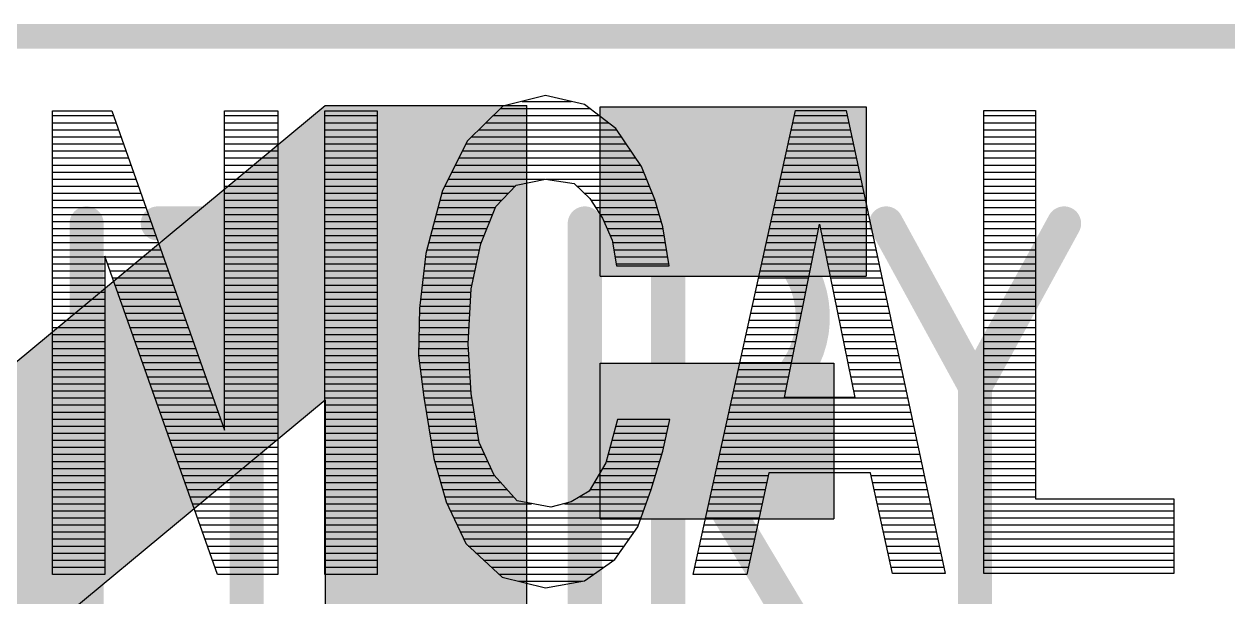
# Model space of a CAD drawing. Header units: inches. Extents: x 3739 to 4246, y 1221 to 1542.
# Drawn here: x 3909.34 to 3939.34, y 1241.76 to 1256.05 of the extents above; entities that cross this region are included whole.
import ezdxf

# ---------------------------------------------------------------- set-up
doc = ezdxf.new("R2010")
doc.units = ezdxf.units.IN
doc.header["$MEASUREMENT"] = 0
for name, color, linetype in [('WLogo Century', 7, 'Continuous'), ('WLogo RAE', 7, 'Continuous'), ('WLogoTSI', 7, 'Continuous')]:
    doc.layers.add(name, color=color, linetype=linetype)

# ---------------------------------------------------------------- blocks, each defined once
blk = doc.blocks.new('L-C')
at = {"const_width": 0.02764}
for points in [[(0.71658, 0.93818), (0.25583, 0.93818), (0.71658, 1.08217), (0.25583, 1.08217)], [(0.71658, 0.88059), (0.71658, 0.73661)], [(0.71658, 0.8086), (0.25583, 0.8086)], [(0.56478, 0.46765), (0.25583, 0.28316)], [(0.25583, 0.21925), (0.58489, 0.21925), (0.71658, 0.29124)], [(0.58489, 0.21925), (0.71658, 0.14725)]]:
    blk.add_lwpolyline(points, dxfattribs=at)
at = {"const_width": 0.01382}
for points in [[(0.71658, 0.9451, 1), (0.71658, 0.93127, 1)], [(0.71658, 0.8875, 1), (0.71658, 0.87368, 1)], [(0.71658, 0.74352, 1), (0.71658, 0.7297, 1)], [(0.71658, 0.68592, 1), (0.71658, 0.6721, 1)], [(0.71658, 0.54194, 1), (0.71658, 0.52812, 1)], [(0.71658, 0.29815, 1), (0.71658, 0.28433, 1)], [(0.71658, 0.15416, 1), (0.71658, 0.14034, 1)]]:
    blk.add_lwpolyline(points, format="xyb", close=True, dxfattribs=at)
at = {"const_width": 0.02764}
for points in [[(0.71658, 0.67901), (0.32058, 0.67901, 0.899385), (0.32058, 0.53503), (0.71658, 0.53503)], [(0.56142, 0.45958), (0.56478, 0.41537, 0.8541), (0.71658, 0.41537), (0.71658, 0.46765), (0.25583, 0.46765)]]:
    blk.add_lwpolyline(points, format="xyb", dxfattribs=at)
blk = doc.blocks.new('L-RAE')
for p, q in [((0.39031, 1.26541), (0.82035, 0.74717)), ((0.27715, 1.11466), (0.5821, 0.74717)), ((0.5821, 0.74717), (0.27715, 0.74717)), ((0.82035, 0.74717), (0.82035, 0.58402)), ((0.27715, 0.58402), (0.82035, 0.58402)), ((0.48572, 0.52465), (0.48572, 0.3354)), ((0.48572, 0.52465), (0.61179, 0.52465)), ((0.61179, 0.52465), (0.61179, 0.3354)), ((0.68224, 0.52465), (0.68224, 0.30942)), ((0.68224, 0.52465), (0.81943, 0.52465)), ((0.81943, 0.52465), (0.81943, 0.30942)), ((0.61179, 0.3354), (0.48572, 0.3354)), ((0.81943, 0.30942), (0.68224, 0.30942))]:
    blk.add_line(p, q)
for points in [[(0.39031, 1.26541), (0.27715, 1.11466), (0.82035, 0.74717), (0.5821, 0.74717)], [(0.82035, 0.74717), (0.82035, 0.58402), (0.27715, 0.74717), (0.27715, 0.58402)], [(0.61179, 0.52465), (0.48572, 0.52465), (0.61179, 0.3354), (0.48572, 0.3354)], [(0.81943, 0.52465), (0.68224, 0.52465), (0.81943, 0.30942), (0.68224, 0.30942)]]:
    blk.add_solid(points)
blk = doc.blocks.new('*X10')
at = {"color": 0}
for p, q in [((2.266, 8.1063), (2.3095, 8.1063)), ((2.2405, 8.0938), (2.334, 8.0938)), ((2.2469, 8.1), (2.3259, 8.1)), ((2.2277, 8.0813), (2.3496, 8.0813)), ((2.2341, 8.0875), (2.3422, 8.0875)), ((2.2213, 8.075), (2.3538, 8.075)), ((2.2131, 8.0625), (2.3622, 8.0625)), ((2.2163, 8.0687), (2.358, 8.0687)), ((2.2069, 8.05), (2.3707, 8.05)), ((2.21, 8.0563), (2.3664, 8.0563)), ((2.2006, 8.0375), (2.2864, 8.0375)), ((2.2037, 8.0438), (2.3736, 8.0438)), ((2.2872, 8.0375), (2.3761, 8.0375)), ((2.1975, 8.0312), (2.26, 8.0312)), ((2.3144, 8.0312), (2.3786, 8.0312)), ((2.1932, 8.0188), (2.248, 8.0188)), ((2.1949, 8.025), (2.254, 8.025)), ((2.321, 8.025), (2.3812, 8.025)), ((2.327, 8.0188), (2.3836, 8.0188)), ((2.1899, 8.0062), (2.2399, 8.0062)), ((2.1916, 8.0125), (2.2424, 8.0125)), ((2.331, 8.0125), (2.3854, 8.0125)), ((2.335, 8.0062), (2.3873, 8.0062)), ((2.1882, 8), (2.2374, 8)), ((2.3384, 8), (2.3891, 8)), ((2.1849, 7.9875), (2.2323, 7.9875)), ((2.1866, 7.9938), (2.2348, 7.9938)), ((2.3411, 7.9938), (2.3907, 7.9938)), ((2.3439, 7.9875), (2.3917, 7.9875)), ((2.1815, 7.975), (2.2282, 7.975)), ((2.1832, 7.9813), (2.2298, 7.9813)), ((2.346, 7.9813), (2.3927, 7.9813)), ((2.3471, 7.975), (2.3937, 7.975)), ((2.1803, 7.9688), (2.2269, 7.9688)), ((2.3482, 7.9688), (2.3947, 7.9688)), ((2.1789, 7.9562), (2.2242, 7.9562)), ((2.1796, 7.9625), (2.2255, 7.9625)), ((2.3493, 7.9625), (2.3957, 7.9625)), ((2.1775, 7.9437), (2.2215, 7.9437)), ((2.1782, 7.95), (2.2228, 7.95)), ((2.1761, 7.9313), (2.2203, 7.9313)), ((2.1768, 7.9375), (2.2206, 7.9375)), ((2.1754, 7.925), (2.22, 7.925)), ((2.1749, 7.9125), (2.2194, 7.9125)), ((2.175, 7.9188), (2.2197, 7.9188)), ((2.1747, 7.9), (2.2188, 7.9)), ((2.1748, 7.9062), (2.2191, 7.9062)), ((2.1746, 7.8937), (2.2185, 7.8937)), ((2.1743, 7.8812), (2.2189, 7.8812)), ((2.1744, 7.8875), (2.2186, 7.8875)), ((2.1751, 7.875), (2.2192, 7.875)), ((2.1759, 7.8688), (2.2196, 7.8688)), ((2.1767, 7.8625), (2.2199, 7.8625)), ((2.1775, 7.8563), (2.2202, 7.8563)), ((2.1783, 7.85), (2.2206, 7.85)), ((2.1791, 7.8438), (2.2213, 7.8438)), ((2.1801, 7.8375), (2.2223, 7.8375)), ((2.1811, 7.8312), (2.2233, 7.8312)), ((2.1821, 7.825), (2.2244, 7.825)), ((2.1831, 7.8187), (2.2254, 7.8187)), ((2.3488, 7.8187), (2.3955, 7.8187)), ((2.1841, 7.8125), (2.2264, 7.8125)), ((2.1851, 7.8063), (2.2274, 7.8063)), ((2.3455, 7.8063), (2.3927, 7.8063)), ((2.3472, 7.8125), (2.3941, 7.8125)), ((2.1861, 7.8), (2.2297, 7.8)), ((2.1871, 7.7938), (2.2326, 7.7938)), ((2.3422, 7.7938), (2.3897, 7.7938)), ((2.3439, 7.8), (2.3913, 7.8)), ((2.1884, 7.7875), (2.2355, 7.7875)), ((2.3405, 7.7875), (2.3878, 7.7875)), ((2.1902, 7.7812), (2.2383, 7.7812)), ((2.192, 7.775), (2.2413, 7.775)), ((2.3336, 7.775), (2.384, 7.775)), ((2.3373, 7.7812), (2.3859, 7.7812)), ((2.1938, 7.7687), (2.2469, 7.7687)), ((2.1956, 7.7625), (2.2525, 7.7625)), ((2.3261, 7.7625), (2.3802, 7.7625)), ((2.3298, 7.7687), (2.3821, 7.7687)), ((2.1974, 7.7562), (2.2581, 7.7562)), ((2.1994, 7.75), (2.2743, 7.75)), ((2.3035, 7.75), (2.3758, 7.75)), ((2.3173, 7.7562), (2.378, 7.7562)), ((2.2024, 7.7438), (2.3735, 7.7438)), ((2.2053, 7.7375), (2.3713, 7.7375)), ((2.2082, 7.7313), (2.3691, 7.7313)), ((2.2111, 7.725), (2.3653, 7.725)), ((2.2141, 7.7188), (2.3609, 7.7188)), ((2.2183, 7.7125), (2.3565, 7.7125)), ((2.225, 7.7062), (2.3521, 7.7062)), ((2.2318, 7.7), (2.3473, 7.7)), ((2.2385, 7.6937), (2.3385, 7.6937)), ((2.2453, 7.6875), (2.3296, 7.6875)), ((2.2626, 7.6813), (2.3192, 7.6813))]:
    blk.add_line(p, q, dxfattribs=at)
blk = doc.blocks.new('*X12')
at = {"color": 0}
for p, q in [((2.6748, 8.0938), (2.7205, 8.0938)), ((2.6748, 8.0875), (2.7205, 8.0875)), ((2.6748, 8.0813), (2.7205, 8.0813)), ((2.6748, 8.075), (2.7205, 8.075)), ((2.6748, 8.0687), (2.7205, 8.0687)), ((2.6748, 8.0625), (2.7205, 8.0625)), ((2.6748, 8.0563), (2.7205, 8.0563)), ((2.6748, 8.05), (2.7205, 8.05)), ((2.6748, 8.0438), (2.7205, 8.0438)), ((2.6748, 8.0375), (2.7205, 8.0375)), ((2.6748, 8.0312), (2.7205, 8.0312)), ((2.6748, 8.025), (2.7205, 8.025)), ((2.6748, 8.0188), (2.7205, 8.0188)), ((2.6748, 8.0125), (2.7205, 8.0125)), ((2.6748, 8.0062), (2.7205, 8.0062)), ((2.6748, 8), (2.7205, 8)), ((2.6748, 7.9938), (2.7205, 7.9938)), ((2.6748, 7.9875), (2.7205, 7.9875)), ((2.6748, 7.9813), (2.7205, 7.9813)), ((2.6748, 7.975), (2.7205, 7.975)), ((2.6748, 7.9688), (2.7205, 7.9688)), ((2.6748, 7.9625), (2.7205, 7.9625)), ((2.6748, 7.9562), (2.7205, 7.9562)), ((2.6748, 7.95), (2.7205, 7.95)), ((2.6748, 7.9437), (2.7205, 7.9437)), ((2.6748, 7.9375), (2.7205, 7.9375)), ((2.6748, 7.9313), (2.7205, 7.9313)), ((2.6748, 7.925), (2.7205, 7.925)), ((2.6748, 7.9188), (2.7205, 7.9188)), ((2.6748, 7.9125), (2.7205, 7.9125)), ((2.6748, 7.9062), (2.7205, 7.9062)), ((2.6748, 7.9), (2.7205, 7.9)), ((2.6748, 7.8937), (2.7205, 7.8937)), ((2.6748, 7.8875), (2.7205, 7.8875)), ((2.6748, 7.8812), (2.7205, 7.8812)), ((2.6748, 7.875), (2.7205, 7.875)), ((2.6748, 7.8688), (2.7205, 7.8688)), ((2.6748, 7.8625), (2.7205, 7.8625)), ((2.6748, 7.8563), (2.7205, 7.8563)), ((2.6748, 7.85), (2.7205, 7.85)), ((2.6748, 7.8438), (2.7205, 7.8438)), ((2.6748, 7.8375), (2.7205, 7.8375)), ((2.6748, 7.8312), (2.7205, 7.8312)), ((2.6748, 7.825), (2.7205, 7.825)), ((2.6748, 7.8187), (2.7205, 7.8187)), ((2.6748, 7.8125), (2.7205, 7.8125)), ((2.6748, 7.8063), (2.7205, 7.8063)), ((2.6748, 7.8), (2.7205, 7.8)), ((2.6748, 7.7938), (2.7205, 7.7938)), ((2.6748, 7.7875), (2.7205, 7.7875)), ((2.6748, 7.7812), (2.7205, 7.7812)), ((2.6748, 7.775), (2.7205, 7.775)), ((2.6748, 7.7687), (2.7205, 7.7687)), ((2.6748, 7.7625), (2.7205, 7.7625)), ((2.6748, 7.7562), (2.7205, 7.7562)), ((2.6748, 7.75), (2.8431, 7.75)), ((2.6748, 7.7438), (2.8431, 7.7438)), ((2.6748, 7.7375), (2.8431, 7.7375)), ((2.6748, 7.7313), (2.8431, 7.7313)), ((2.6748, 7.725), (2.8431, 7.725)), ((2.6748, 7.7188), (2.8431, 7.7188)), ((2.6748, 7.7125), (2.8431, 7.7125)), ((2.6748, 7.7062), (2.8431, 7.7062)), ((2.6748, 7.7), (2.8431, 7.7)), ((2.6748, 7.6937), (2.8431, 7.6937))]:
    blk.add_line(p, q, dxfattribs=at)
blk = doc.blocks.new('*X11')
at = {"color": 0}
for p, q in [((2.5071, 8.0938), (2.554, 8.0938)), ((2.5044, 8.0813), (2.5566, 8.0813)), ((2.5058, 8.0875), (2.5553, 8.0875)), ((2.503, 8.075), (2.558, 8.075)), ((2.5002, 8.0625), (2.5606, 8.0625)), ((2.5016, 8.0687), (2.5593, 8.0687)), ((2.4975, 8.05), (2.5633, 8.05)), ((2.4989, 8.0563), (2.562, 8.0563)), ((2.4947, 8.0375), (2.566, 8.0375)), ((2.4961, 8.0438), (2.5646, 8.0438)), ((2.4933, 8.0312), (2.5673, 8.0312)), ((2.4906, 8.0188), (2.57, 8.0188)), ((2.492, 8.025), (2.5686, 8.025)), ((2.4878, 8.0062), (2.5726, 8.0062)), ((2.4892, 8.0125), (2.5713, 8.0125)), ((2.4864, 8), (2.574, 8)), ((2.4837, 7.9875), (2.5273, 7.9875)), ((2.4851, 7.9938), (2.5286, 7.9938)), ((2.5301, 7.9938), (2.5753, 7.9938)), ((2.5314, 7.9875), (2.5766, 7.9875)), ((2.4809, 7.975), (2.5248, 7.975)), ((2.4823, 7.9813), (2.526, 7.9813)), ((2.5327, 7.9813), (2.578, 7.9813)), ((2.5339, 7.975), (2.5793, 7.975)), ((2.4795, 7.9688), (2.5235, 7.9688)), ((2.5352, 7.9688), (2.5806, 7.9688)), ((2.4768, 7.9562), (2.521, 7.9562)), ((2.4782, 7.9625), (2.5222, 7.9625)), ((2.5365, 7.9625), (2.582, 7.9625)), ((2.5377, 7.9562), (2.5833, 7.9562)), ((2.474, 7.9437), (2.5184, 7.9437)), ((2.4754, 7.95), (2.5197, 7.95)), ((2.539, 7.95), (2.5846, 7.95)), ((2.5403, 7.9437), (2.586, 7.9437)), ((2.4713, 7.9313), (2.5159, 7.9313)), ((2.4726, 7.9375), (2.5172, 7.9375)), ((2.5415, 7.9375), (2.5873, 7.9375)), ((2.5428, 7.9313), (2.5886, 7.9313)), ((2.4699, 7.925), (2.5147, 7.925)), ((2.544, 7.925), (2.59, 7.925)), ((2.4671, 7.9125), (2.5121, 7.9125)), ((2.4685, 7.9188), (2.5134, 7.9188)), ((2.5453, 7.9188), (2.5913, 7.9188)), ((2.5466, 7.9125), (2.5926, 7.9125)), ((2.4644, 7.9), (2.5096, 7.9)), ((2.4657, 7.9062), (2.5109, 7.9062)), ((2.5478, 7.9062), (2.594, 7.9062)), ((2.5491, 7.9), (2.5953, 7.9)), ((2.463, 7.8937), (2.5083, 7.8937)), ((2.5504, 7.8937), (2.5966, 7.8937)), ((2.4602, 7.8812), (2.5058, 7.8812)), ((2.4616, 7.8875), (2.5071, 7.8875)), ((2.5516, 7.8875), (2.598, 7.8875)), ((2.5529, 7.8812), (2.5993, 7.8812)), ((2.4575, 7.8688), (2.5033, 7.8688)), ((2.4588, 7.875), (2.5045, 7.875)), ((2.5542, 7.875), (2.6006, 7.875)), ((2.5554, 7.8688), (2.602, 7.8688)), ((2.4547, 7.8563), (2.5008, 7.8563)), ((2.4561, 7.8625), (2.502, 7.8625)), ((2.5567, 7.8625), (2.6033, 7.8625)), ((2.5579, 7.8563), (2.6046, 7.8563)), ((2.4533, 7.85), (2.4995, 7.85)), ((2.5592, 7.85), (2.606, 7.85)), ((2.4506, 7.8375), (2.6086, 7.8375)), ((2.452, 7.8438), (2.6073, 7.8438)), ((2.4478, 7.825), (2.6113, 7.825)), ((2.4492, 7.8312), (2.61, 7.8312)), ((2.4464, 7.8187), (2.6126, 7.8187)), ((2.4437, 7.8063), (2.6153, 7.8063)), ((2.4451, 7.8125), (2.614, 7.8125)), ((2.4409, 7.7938), (2.6179, 7.7938)), ((2.4423, 7.8), (2.6166, 7.8)), ((2.4395, 7.7875), (2.6193, 7.7875)), ((2.4368, 7.775), (2.4839, 7.775)), ((2.4382, 7.7812), (2.6206, 7.7812)), ((2.5748, 7.775), (2.6219, 7.775)), ((2.434, 7.7625), (2.4812, 7.7625)), ((2.4354, 7.7687), (2.4826, 7.7687)), ((2.5761, 7.7687), (2.6233, 7.7687)), ((2.5775, 7.7625), (2.6246, 7.7625)), ((2.4313, 7.75), (2.4785, 7.75)), ((2.4326, 7.7562), (2.4799, 7.7562)), ((2.5789, 7.7562), (2.6259, 7.7562)), ((2.5803, 7.75), (2.6273, 7.75)), ((2.4299, 7.7438), (2.4771, 7.7438)), ((2.5816, 7.7438), (2.6286, 7.7438)), ((2.4271, 7.7313), (2.4744, 7.7313)), ((2.4285, 7.7375), (2.4758, 7.7375)), ((2.583, 7.7375), (2.6299, 7.7375)), ((2.5844, 7.7313), (2.6313, 7.7313)), ((2.4244, 7.7188), (2.4717, 7.7188)), ((2.4257, 7.725), (2.473, 7.725)), ((2.5858, 7.725), (2.6326, 7.725)), ((2.5872, 7.7188), (2.6339, 7.7188)), ((2.423, 7.7125), (2.4703, 7.7125)), ((2.5885, 7.7125), (2.6353, 7.7125)), ((2.4202, 7.7), (2.4676, 7.7)), ((2.4216, 7.7062), (2.4689, 7.7062)), ((2.5899, 7.7062), (2.6366, 7.7062)), ((2.5913, 7.7), (2.6379, 7.7)), ((2.4175, 7.6875), (2.4648, 7.6875)), ((2.4188, 7.6937), (2.4662, 7.6937)), ((2.5927, 7.6937), (2.6393, 7.6937))]:
    blk.add_line(p, q, dxfattribs=at)
blk = doc.blocks.new('*X9')
at = {"color": 0}
for p, q in [((2.0914, 8.0938), (2.1378, 8.0938)), ((2.0914, 8.0875), (2.1378, 8.0875)), ((2.0914, 8.0813), (2.1378, 8.0813)), ((2.0914, 8.075), (2.1378, 8.075)), ((2.0914, 8.0687), (2.1378, 8.0687)), ((2.0914, 8.0625), (2.1378, 8.0625)), ((2.0914, 8.0563), (2.1378, 8.0563)), ((2.0914, 8.05), (2.1378, 8.05)), ((2.0914, 8.0438), (2.1378, 8.0438)), ((2.0914, 8.0375), (2.1378, 8.0375)), ((2.0914, 8.0312), (2.1378, 8.0312)), ((2.0914, 8.025), (2.1378, 8.025)), ((2.0914, 8.0188), (2.1378, 8.0188)), ((2.0914, 8.0125), (2.1378, 8.0125)), ((2.0914, 8.0062), (2.1378, 8.0062)), ((2.0914, 8), (2.1378, 8)), ((2.0914, 7.9938), (2.1378, 7.9938)), ((2.0914, 7.9875), (2.1378, 7.9875)), ((2.0914, 7.9813), (2.1378, 7.9813)), ((2.0914, 7.975), (2.1378, 7.975)), ((2.0914, 7.9688), (2.1378, 7.9688)), ((2.0914, 7.9625), (2.1378, 7.9625)), ((2.0914, 7.9562), (2.1378, 7.9562)), ((2.0914, 7.95), (2.1378, 7.95)), ((2.0914, 7.9437), (2.1378, 7.9437)), ((2.0914, 7.9375), (2.1378, 7.9375)), ((2.0914, 7.9313), (2.1378, 7.9313)), ((2.0914, 7.925), (2.1378, 7.925)), ((2.0914, 7.9188), (2.1378, 7.9188)), ((2.0914, 7.9125), (2.1378, 7.9125)), ((2.0914, 7.9062), (2.1378, 7.9062)), ((2.0914, 7.9), (2.1378, 7.9)), ((2.0914, 7.8937), (2.1378, 7.8937)), ((2.0914, 7.8875), (2.1378, 7.8875)), ((2.0914, 7.8812), (2.1378, 7.8812)), ((2.0914, 7.875), (2.1378, 7.875)), ((2.0914, 7.8688), (2.1378, 7.8688)), ((2.0914, 7.8625), (2.1378, 7.8625)), ((2.0914, 7.8563), (2.1378, 7.8563)), ((2.0914, 7.85), (2.1378, 7.85)), ((2.0914, 7.8438), (2.1378, 7.8438)), ((2.0914, 7.8375), (2.1378, 7.8375)), ((2.0914, 7.8312), (2.1378, 7.8312)), ((2.0914, 7.825), (2.1378, 7.825)), ((2.0914, 7.8187), (2.1378, 7.8187)), ((2.0914, 7.8125), (2.1378, 7.8125)), ((2.0914, 7.8063), (2.1378, 7.8063)), ((2.0914, 7.8), (2.1378, 7.8)), ((2.0914, 7.7938), (2.1378, 7.7938)), ((2.0914, 7.7875), (2.1378, 7.7875)), ((2.0914, 7.7812), (2.1378, 7.7812)), ((2.0914, 7.775), (2.1378, 7.775)), ((2.0914, 7.7687), (2.1378, 7.7687)), ((2.0914, 7.7625), (2.1378, 7.7625)), ((2.0914, 7.7562), (2.1378, 7.7562)), ((2.0914, 7.75), (2.1378, 7.75)), ((2.0914, 7.7438), (2.1378, 7.7438)), ((2.0914, 7.7375), (2.1378, 7.7375)), ((2.0914, 7.7313), (2.1378, 7.7313)), ((2.0914, 7.725), (2.1378, 7.725)), ((2.0914, 7.7188), (2.1378, 7.7188)), ((2.0914, 7.7125), (2.1378, 7.7125)), ((2.0914, 7.7062), (2.1378, 7.7062)), ((2.0914, 7.7), (2.1378, 7.7)), ((2.0914, 7.6937), (2.1378, 7.6937)), ((2.0914, 7.6875), (2.1378, 7.6875))]:
    blk.add_line(p, q, dxfattribs=at)
blk = doc.blocks.new('*X8')
at = {"color": 0}
for p, q in [((1.8501, 8.0938), (1.9043, 8.0938)), ((2.0026, 8.0938), (2.0497, 8.0938)), ((1.8501, 8.0875), (1.9065, 8.0875)), ((1.8501, 8.0813), (1.9087, 8.0813)), ((2.0026, 8.0875), (2.0497, 8.0875)), ((2.0026, 8.0813), (2.0497, 8.0813)), ((1.8501, 8.075), (1.9109, 8.075)), ((2.0026, 8.075), (2.0497, 8.075)), ((1.8501, 8.0687), (1.9131, 8.0687)), ((1.8501, 8.0625), (1.9153, 8.0625)), ((2.0026, 8.0687), (2.0497, 8.0687)), ((2.0026, 8.0625), (2.0497, 8.0625)), ((1.8501, 8.0563), (1.9175, 8.0563)), ((1.8501, 8.05), (1.9197, 8.05)), ((2.0026, 8.0563), (2.0497, 8.0563)), ((2.0026, 8.05), (2.0497, 8.05)), ((1.8501, 8.0438), (1.9219, 8.0438)), ((1.8501, 8.0375), (1.9241, 8.0375)), ((2.0026, 8.0438), (2.0497, 8.0438)), ((2.0026, 8.0375), (2.0497, 8.0375)), ((1.8501, 8.0312), (1.9263, 8.0312)), ((2.0026, 8.0312), (2.0497, 8.0312)), ((1.8501, 8.025), (1.9285, 8.025)), ((1.8501, 8.0188), (1.9307, 8.0188)), ((2.0026, 8.025), (2.0497, 8.025)), ((2.0026, 8.0188), (2.0497, 8.0188)), ((1.8501, 8.0125), (1.9329, 8.0125)), ((1.8501, 8.0062), (1.9351, 8.0062)), ((2.0026, 8.0125), (2.0497, 8.0125)), ((2.0026, 8.0062), (2.0497, 8.0062)), ((1.8501, 8), (1.9373, 8)), ((2.0026, 8), (2.0497, 8)), ((1.8501, 7.9938), (1.9396, 7.9938)), ((1.8501, 7.9875), (1.9418, 7.9875)), ((2.0026, 7.9938), (2.0497, 7.9938)), ((2.0026, 7.9875), (2.0497, 7.9875)), ((1.8501, 7.9813), (1.944, 7.9813)), ((1.8501, 7.975), (1.9462, 7.975)), ((2.0026, 7.9813), (2.0497, 7.9813)), ((2.0026, 7.975), (2.0497, 7.975)), ((1.8501, 7.9688), (1.8965, 7.9688)), ((1.8966, 7.9688), (1.9484, 7.9688)), ((2.0026, 7.9688), (2.0497, 7.9688)), ((1.8501, 7.9625), (1.8965, 7.9625)), ((1.8501, 7.9562), (1.8965, 7.9562)), ((1.8988, 7.9625), (1.9506, 7.9625)), ((1.901, 7.9562), (1.9528, 7.9562)), ((2.0026, 7.9625), (2.0497, 7.9625)), ((2.0026, 7.9562), (2.0497, 7.9562)), ((1.8501, 7.95), (1.8965, 7.95)), ((1.8501, 7.9437), (1.8965, 7.9437)), ((1.9032, 7.95), (1.955, 7.95)), ((1.9055, 7.9437), (1.9572, 7.9437)), ((2.0026, 7.95), (2.0497, 7.95)), ((2.0026, 7.9437), (2.0497, 7.9437)), ((1.8501, 7.9375), (1.8965, 7.9375)), ((1.8501, 7.9313), (1.8965, 7.9313)), ((1.9077, 7.9375), (1.9594, 7.9375)), ((1.9099, 7.9313), (1.9616, 7.9313)), ((2.0026, 7.9375), (2.0497, 7.9375)), ((2.0026, 7.9313), (2.0497, 7.9313)), ((1.8501, 7.925), (1.8965, 7.925)), ((1.9121, 7.925), (1.9638, 7.925)), ((2.0026, 7.925), (2.0497, 7.925)), ((1.8501, 7.9188), (1.8965, 7.9188)), ((1.8501, 7.9125), (1.8965, 7.9125)), ((1.9143, 7.9188), (1.966, 7.9188)), ((1.9165, 7.9125), (1.9682, 7.9125)), ((2.0026, 7.9188), (2.0497, 7.9188)), ((2.0026, 7.9125), (2.0497, 7.9125)), ((1.8501, 7.9062), (1.8965, 7.9062)), ((1.8501, 7.9), (1.8965, 7.9)), ((1.9187, 7.9062), (1.9704, 7.9062)), ((1.9209, 7.9), (1.9726, 7.9)), ((2.0026, 7.9062), (2.0497, 7.9062)), ((2.0026, 7.9), (2.0497, 7.9)), ((1.8501, 7.8937), (1.8965, 7.8937)), ((1.9232, 7.8937), (1.9748, 7.8937)), ((2.0026, 7.8937), (2.0497, 7.8937)), ((1.8501, 7.8875), (1.8965, 7.8875)), ((1.8501, 7.8812), (1.8965, 7.8812)), ((1.9254, 7.8875), (1.977, 7.8875)), ((1.9276, 7.8812), (1.9793, 7.8812)), ((2.0026, 7.8875), (2.0497, 7.8875)), ((2.0026, 7.8812), (2.0497, 7.8812)), ((1.8501, 7.875), (1.8965, 7.875)), ((1.8501, 7.8688), (1.8965, 7.8688)), ((1.9298, 7.875), (1.9815, 7.875)), ((1.932, 7.8688), (1.9837, 7.8688)), ((2.0026, 7.875), (2.0497, 7.875)), ((2.0026, 7.8688), (2.0497, 7.8688)), ((1.8501, 7.8625), (1.8965, 7.8625)), ((1.8501, 7.8563), (1.8965, 7.8563)), ((1.9342, 7.8625), (1.9859, 7.8625)), ((1.9364, 7.8563), (1.9881, 7.8563)), ((2.0026, 7.8625), (2.0497, 7.8625)), ((2.0026, 7.8563), (2.0497, 7.8563)), ((1.8501, 7.85), (1.8965, 7.85)), ((1.9386, 7.85), (1.9903, 7.85)), ((2.0026, 7.85), (2.0497, 7.85)), ((1.8501, 7.8438), (1.8965, 7.8438)), ((1.8501, 7.8375), (1.8965, 7.8375)), ((1.9408, 7.8438), (1.9925, 7.8438)), ((1.9431, 7.8375), (1.9947, 7.8375)), ((2.0026, 7.8438), (2.0497, 7.8438)), ((2.0026, 7.8375), (2.0497, 7.8375)), ((1.8501, 7.8312), (1.8965, 7.8312)), ((1.8501, 7.825), (1.8965, 7.825)), ((1.9453, 7.8312), (1.9969, 7.8312)), ((1.9475, 7.825), (1.9991, 7.825)), ((2.0026, 7.8312), (2.0497, 7.8312)), ((2.0026, 7.825), (2.0497, 7.825)), ((1.8501, 7.8187), (1.8965, 7.8187)), ((1.9497, 7.8187), (2.0013, 7.8187)), ((2.0026, 7.8187), (2.0497, 7.8187)), ((1.8501, 7.8125), (1.8965, 7.8125)), ((1.8501, 7.8063), (1.8965, 7.8063)), ((1.9519, 7.8125), (2.0497, 7.8125)), ((1.9541, 7.8063), (2.0497, 7.8063)), ((1.8501, 7.8), (1.8965, 7.8)), ((1.8501, 7.7938), (1.8965, 7.7938)), ((1.9563, 7.8), (2.0497, 7.8)), ((1.9585, 7.7938), (2.0497, 7.7938)), ((1.8501, 7.7875), (1.8965, 7.7875)), ((1.9608, 7.7875), (2.0497, 7.7875)), ((1.8501, 7.7812), (1.8965, 7.7812)), ((1.8501, 7.775), (1.8965, 7.775)), ((1.963, 7.7812), (2.0497, 7.7812)), ((1.9652, 7.775), (2.0497, 7.775)), ((1.8501, 7.7687), (1.8965, 7.7687)), ((1.8501, 7.7625), (1.8965, 7.7625)), ((1.9674, 7.7687), (2.0497, 7.7687)), ((1.9696, 7.7625), (2.0497, 7.7625)), ((1.8501, 7.7562), (1.8965, 7.7562)), ((1.8501, 7.75), (1.8965, 7.75)), ((1.9718, 7.7562), (2.0497, 7.7562)), ((1.974, 7.75), (2.0497, 7.75)), ((1.8501, 7.7438), (1.8965, 7.7438)), ((1.9762, 7.7438), (2.0497, 7.7438)), ((1.8501, 7.7375), (1.8965, 7.7375)), ((1.8501, 7.7313), (1.8965, 7.7313)), ((1.9785, 7.7375), (2.0497, 7.7375)), ((1.9807, 7.7313), (2.0497, 7.7313)), ((1.8501, 7.725), (1.8965, 7.725)), ((1.8501, 7.7188), (1.8965, 7.7188)), ((1.9829, 7.725), (2.0497, 7.725)), ((1.9851, 7.7188), (2.0497, 7.7188)), ((1.8501, 7.7125), (1.8965, 7.7125)), ((1.9873, 7.7125), (2.0497, 7.7125)), ((1.8501, 7.7062), (1.8965, 7.7062)), ((1.8501, 7.7), (1.8965, 7.7)), ((1.9895, 7.7062), (2.0497, 7.7062)), ((1.9917, 7.7), (2.0497, 7.7)), ((1.8501, 7.6937), (1.8965, 7.6937)), ((1.8501, 7.6875), (1.8965, 7.6875)), ((1.9939, 7.6937), (2.0497, 7.6937)), ((1.9961, 7.6875), (2.0497, 7.6875))]:
    blk.add_line(p, q, dxfattribs=at)
blk = doc.blocks.new('L-T')
for p, q in [((0.4519, 1.0302), (0.8361, 1.0302)), ((0.4519, 0.9839), (0.4519, 1.0302)), ((0.8361, 1.0302), (0.8628, 1.0302)), ((0.8628, 1.0302), (0.8628, 0.9776)), ((0.7339, 0.9839), (0.4519, 0.9839)), ((0.4519, 0.884), (0.7339, 0.9839)), ((0.8628, 0.9776), (0.5799, 0.8778)), ((0.4519, 0.8306), (0.4519, 0.884)), ((0.5799, 0.8778), (0.8628, 0.8778)), ((0.8628, 0.8778), (0.8628, 0.8306)), ((0.8628, 0.8306), (0.4519, 0.8306)), ((0.4519, 0.7889), (0.8424, 0.7889)), ((0.4519, 0.7426), (0.4519, 0.7889)), ((0.8424, 0.7889), (0.8628, 0.7889)), ((0.8628, 0.7889), (0.8628, 0.7426)), ((0.8628, 0.7426), (0.4519, 0.7426)), ((0.6459, 0.706), (0.609, 0.7013)), ((0.6876, 0.7052), (0.6459, 0.706)), ((0.7363, 0.6997), (0.6876, 0.7052)), ((0.609, 0.7013), (0.5548, 0.6926)), ((0.7921, 0.6848), (0.7363, 0.6997)), ((0.5548, 0.6926), (0.5163, 0.6816)), ((0.8361, 0.6628), (0.7921, 0.6848)), ((0.5163, 0.6816), (0.4794, 0.6643)), ((0.4794, 0.6643), (0.4495, 0.6321)), ((0.6122, 0.6596), (0.6562, 0.662)), ((0.6562, 0.662), (0.7049, 0.6596)), ((0.8667, 0.6313), (0.8361, 0.6628)), ((0.5399, 0.6392), (0.5689, 0.6525)), ((0.5689, 0.6525), (0.6122, 0.6596)), ((0.7049, 0.6596), (0.7449, 0.651)), ((0.7449, 0.651), (0.7779, 0.6376)), ((0.4495, 0.6321), (0.4401, 0.5936)), ((0.5171, 0.6187), (0.5399, 0.6392)), ((0.7779, 0.6376), (0.7968, 0.6195)), ((0.8762, 0.5936), (0.8667, 0.6313)), ((0.5116, 0.5889), (0.5171, 0.6187)), ((0.7968, 0.6195), (0.8023, 0.5936)), ((0.4401, 0.5936), (0.4464, 0.559)), ((0.5163, 0.5708), (0.5116, 0.5889)), ((0.8023, 0.5936), (0.7984, 0.5684)), ((0.8683, 0.559), (0.8762, 0.5936)), ((0.5257, 0.5551), (0.5163, 0.5708)), ((0.7984, 0.5684), (0.785, 0.5543)), ((0.4464, 0.559), (0.4652, 0.5323)), ((0.5509, 0.5401), (0.5257, 0.5551)), ((0.785, 0.5543), (0.7677, 0.5433)), ((0.8471, 0.5315), (0.8683, 0.559)), ((0.5894, 0.5299), (0.5509, 0.5401)), ((0.7481, 0.5346), (0.7253, 0.5307)), ((0.7677, 0.5433), (0.7481, 0.5346)), ((0.4652, 0.5323), (0.4943, 0.5118)), ((0.5894, 0.4835), (0.5894, 0.5299)), ((0.7253, 0.5307), (0.7253, 0.4843)), ((0.8133, 0.5087), (0.8471, 0.5315)), ((0.4943, 0.5118), (0.5273, 0.5001)), ((0.7842, 0.4969), (0.8133, 0.5087)), ((0.5273, 0.5001), (0.5611, 0.4898)), ((0.7599, 0.4898), (0.7842, 0.4969)), ((0.5611, 0.4898), (0.5894, 0.4835)), ((0.7253, 0.4843), (0.7599, 0.4898)), ((0.452, 0.4629), (0.8629, 0.3722)), ((0.452, 0.4155), (0.452, 0.4629)), ((0.5419, 0.3959), (0.452, 0.4155)), ((0.5419, 0.306), (0.5419, 0.3959)), ((0.6089, 0.382), (0.7624, 0.351)), ((0.6089, 0.3199), (0.6089, 0.382)), ((0.8629, 0.3722), (0.8629, 0.3273)), ((0.7624, 0.351), (0.6089, 0.3199)), ((0.8629, 0.3273), (0.4529, 0.2398)), ((0.4529, 0.2864), (0.5419, 0.306)), ((0.4529, 0.2398), (0.4529, 0.2864)), ((0.4529, 0.2055), (0.8449, 0.2055)), ((0.4529, 0.0372), (0.4529, 0.2055)), ((0.8449, 0.2055), (0.8629, 0.2055)), ((0.8629, 0.2055), (0.8629, 0.1598)), ((0.8629, 0.1598), (0.519, 0.1598)), ((0.519, 0.1598), (0.519, 0.0372)), ((0.519, 0.0372), (0.4529, 0.0372))]:
    blk.add_line(p, q)
at = {"rotation": 270}
for name in ['*X8', '*X9', '*X10', '*X11', '*X12']:
    blk.add_blockref(name, (-7.2353, 2.8803), dxfattribs=at)

msp = doc.modelspace()

# ---------------------------------------------------------------- linework, layer by layer
at = {"color": 0, "linetype": 'Continuous', "lineweight": 20, "const_width": 0.616}
msp.add_lwpolyline([(4240.1698, 1255.7377), (3870.5972, 1255.7377), (3870.5972, 1228.7897)], dxfattribs=at)

# ---------------------------------------------------------------- block references
at = {"layer": 'WLogo Century', "color": 0, "linetype": 'Continuous', "lineweight": 20, "xscale": 30.79771874999986, "yscale": 30.79771874999986, "zscale": 30.79771874999986, "rotation": 90}
msp.add_blockref('L-C', (3939.7906, 1229.0054), dxfattribs=at)
at = {"layer": 'WLogo RAE', "color": 0, "linetype": 'Continuous', "lineweight": 20, "xscale": 30.79771874999986, "yscale": 30.79771874999986, "zscale": 30.79771874999986, "rotation": 90}
msp.add_blockref('L-RAE', (3939.8503, 1228.7495), dxfattribs=at)
at = {"layer": 'WLogoTSI', "color": 0, "linetype": 'Continuous', "lineweight": 20, "xscale": 28.14486016248969, "yscale": 28.14486016248969, "zscale": 28.14486016248969, "rotation": 90}
msp.add_blockref('L-T', (3939.0411, 1229.6019), dxfattribs=at)

doc.saveas('drawing.dxf')
